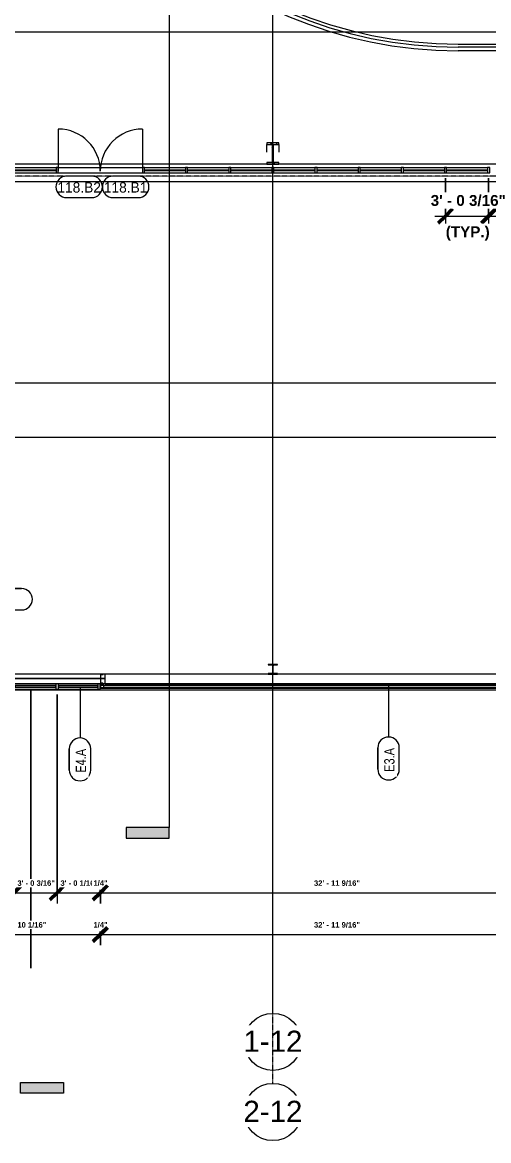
# Model space of a CAD drawing. Header units: inches. Extents: x 21592 to 24810, y -23179 to -20467.
# Drawn here: x 22876 to 23267, y -23179 to -22240 of the extents above; entities that cross this region are included whole.
import ezdxf

# ---------------------------------------------------------------- set-up
doc = ezdxf.new("R2010")
doc.units = ezdxf.units.IN
doc.header["$MEASUREMENT"] = 0
doc.linetypes.add('Grid Line 1_2_', pattern=[0.875, 0.5, -0.125, 0.125, -0.125])
for name, color, linetype, lineweight in [('A-ANNO-DIMS', 211, 'Continuous', 9), ('A-ANNO-DIMS-96', 211, 'Continuous', 9), ('A-DOOR', 31, 'Continuous', 20), ('A-DOOR-IDEN', 31, 'Continuous', 9), ('A-FLOR', 192, 'Continuous', 20), ('A-FLOR-HRAL', 11, 'Continuous', 20), ('A-FLOR-OTLN', 90, 'Continuous', 140), ('A-GLAZ-CURT', 52, 'Continuous', 20), ('A-GLAZ-CWMG', 51, 'Continuous', 20), ('A-SITE-SWLK', 140, 'Continuous', 140), ('A-WALL', 113, 'Continuous', 20), ('A-WALL-IDEN', 211, 'Continuous', 9), ('C-TOPO', 7, 'Continuous', 20), ('G-ANNO-SYMB', 111, 'Continuous', 9), ('L-SITE-WALL', 31, 'Continuous', 20), ('S-BEAM', 12, 'Continuous', 20), ('S-COLS', 52, 'Continuous', 20), ('S-GRID', 1, 'Continuous', 9), ('S-GRID-IDEN', 1, 'Continuous', 9)]:
    doc.layers.add(name, color=color, linetype=linetype, lineweight=lineweight)
doc.styles.add('Arial', font='arial.ttf', dxfattribs={"height": 17.703593})
doc.styles.add('Arial_B', font='arialbd.ttf', dxfattribs={"height": 9.132806})
doc.styles.add('Arial_B_1', font='arialbd.ttf', dxfattribs={"height": 4.566403})
doc.styles.add('Century Gothic', font='GOTHIC.TTF', dxfattribs={"height": 8.622671})
doc.styles.add('Century Gothic_1', font='GOTHIC.TTF', dxfattribs={"width": 0.8, "height": 8.622671})
doc.dimstyles.new('OD_Dimension_2_2', dxfattribs={"dimscale": 12, "dimtxt": 4.5, "dimasz": 1, "dimexe": 0.75, "dimexo": 0.5, "dimgap": 0.375, "dimtad": 1, "dimdec": 4, "dimrnd": 0.0625, "dimzin": 3, "dimdsep": 46, "dimlunit": 4, "dimtxsty": 'Arial_B_1', "dimblk1": 'OBLIQUE', "dimblk2": 'OBLIQUE', "dimsah": 1, "dimcen": 0.09, "dimdle": 0.75, "dimazin": 0, "dimtfac": 1, "dimtdec": 4, "dimtix": 1, "dimtmove": 0, "dimatfit": 3, "dimfxl": 1, "dimtvp": 1, "dimtfill": 1, "dimfrac": 2, "dimtolj": 1, "dimtzin": 0, "dimlwd": 13, "dimlwe": 13, "dimarcsym": 2})
doc.dimstyles.new('OD_Dimension_2_3', dxfattribs={"dimscale": 12, "dimtxt": 4.5, "dimasz": 1, "dimexe": 0.75, "dimexo": 0.5, "dimgap": 0.375, "dimtad": 1, "dimdec": 4, "dimrnd": 0.0625, "dimzin": 3, "dimdsep": 46, "dimlunit": 4, "dimtxsty": 'Arial_B_1', "dimblk1": 'OBLIQUE', "dimblk2": 'OBLIQUE', "dimsah": 1, "dimcen": 0.09, "dimdle": 0.75, "dimazin": 0, "dimtfac": 1, "dimtdec": 4, "dimtix": 1, "dimtmove": 0, "dimatfit": 3, "dimfxl": 1, "dimtvp": 1, "dimtfill": 1, "dimfrac": 2, "dimtolj": 1, "dimtzin": 0, "dimlwd": 13, "dimlwe": 13, "dimarcsym": 2})
doc.dimstyles.new('OD_Dimension_2_4', dxfattribs={"dimscale": 12, "dimtxt": 4.5, "dimasz": 1, "dimexe": 0.75, "dimexo": 0.5, "dimgap": 0.375, "dimtad": 1, "dimdec": 4, "dimrnd": 0.0625, "dimzin": 3, "dimdsep": 46, "dimlunit": 4, "dimtxsty": 'Arial_B_1', "dimblk1": 'OBLIQUE', "dimblk2": 'OBLIQUE', "dimsah": 1, "dimcen": 0.09, "dimdle": 0.75, "dimazin": 0, "dimtfac": 1, "dimtdec": 4, "dimtix": 1, "dimtmove": 0, "dimatfit": 3, "dimfxl": 1, "dimtvp": 1, "dimtfill": 1, "dimfrac": 2, "dimtolj": 1, "dimtzin": 0, "dimlwd": 13, "dimlwe": 13, "dimarcsym": 2})
doc.dimstyles.new('OD_Dimension_4', dxfattribs={"dimscale": 12, "dimtxt": 9, "dimasz": 1, "dimexe": 0.75, "dimexo": 0.5, "dimgap": 0.5, "dimtad": 1, "dimdec": 4, "dimrnd": 0.0625, "dimzin": 3, "dimdsep": 46, "dimlunit": 4, "dimtxsty": 'Arial_B', "dimblk1": 'OBLIQUE', "dimblk2": 'OBLIQUE', "dimsah": 1, "dimcen": 0.09, "dimdle": 0.75, "dimazin": 0, "dimtfac": 1, "dimtdec": 4, "dimtix": 1, "dimtmove": 0, "dimatfit": 3, "dimfxl": 1, "dimtvp": 1, "dimtfill": 1, "dimfrac": 2, "dimtolj": 1, "dimtzin": 0, "dimlwd": 13, "dimlwe": 13, "dimarcsym": 2})
pattern_1 = [(225, (23085.89, -22360.053), (9.503515, -9.503515), []), (225, (23085.89, -22374.453), (9.503515, -9.503515), [])]

# ---------------------------------------------------------------- blocks, each defined once
blk = doc.blocks.new('Struct_Xcel_Sports Complex_rvt-1-Enlarged First Floor Plan _West_')
at = {"layer": 'A-FLOR', "color": 43, "lineweight": 13}
for p, q in [((22941.27, -22790.8), (22810.7, -22790.8)), ((22945.27, -22790.8), (22941.57, -22790.8))]:
    blk.add_line(p, q, dxfattribs=at)
at = {"layer": 'L-SITE-WALL', "color": 43, "lineweight": 13}
for p, q in [((22810.7, -22790.8), (22941.27, -22790.8)), ((22941.57, -22790.8), (22945.27, -22790.8)), ((22941.27, -22798.8), (22941.04, -22798.8)), ((22943.96, -22798.8), (22941.33, -22798.8))]:
    blk.add_line(p, q, dxfattribs=at)
blk = doc.blocks.new('W-Wide Flange-Column - B2_E-1389165-Enlarged First Floor Plan _West_')
at = {"layer": 'S-COLS', "lineweight": 9}
h = blk.add_hatch(dxfattribs=at)
h.set_pattern_fill('FP_1', color=8, style=0, pattern_type=2)
h.set_pattern_definition([(225, (23085.89, -22783.178), (9.503515, -9.503515), []), (225, (23085.89, -22797.578), (9.503515, -9.503515), [])])
h.paths.add_polyline_path([(-4, 4.13), (-4, 3.69), (-0.84, 3.69), (-0.35, 3.49), (-0.14, 3), (-0.14, -3), (-0.35, -3.49), (-0.84, -3.69), (-4, -3.69), (-4, -4.12), (4, -4.12), (4, -3.69), (0.84, -3.69), (0.35, -3.49), (0.14, -3), (0.14, 3), (0.35, 3.49), (0.84, 3.69), (4, 3.69), (4, 4.13)], flags=0)
at = {"layer": 'S-COLS', "color": 7}
for p, q in [((4, 4.13), (-4, 4.13)), ((-4, 4.13), (-4, 3.69)), ((-4, 3.69), (-0.84, 3.69)), ((-0.14, 3), (-0.14, -3)), ((0.14, -3), (0.14, 3)), ((0.84, 3.69), (4, 3.69)), ((4, 3.69), (4, 4.13)), ((-0.84, -3.69), (-4, -3.69)), ((-4, -3.69), (-4, -4.12)), ((-4, -4.12), (4, -4.12)), ((4, -3.69), (0.84, -3.69)), ((4, -4.12), (4, -3.69))]:
    blk.add_line(p, q, dxfattribs=at)
for centre, start, end in [((-0.84, 3), 0, 90), ((0.84, 3), 90, 180), ((-0.84, -3), 270, 0), ((0.84, -3), 180, 270)]:
    blk.add_arc(centre, 0.691, start, end, dxfattribs=at)
blk = doc.blocks.new('Rectangular Mullion - Profile_Polycarbonate_Lower-1767611-Enlarged First Floor Plan _West_')
at = {"layer": 'A-GLAZ-CWMG', "color": 43, "lineweight": 13}
for p, q in [((22944.02, -22796.41), (23334.08, -22796.41)), ((23334.08, -22796.41), (23334.08, -22796.91)), ((22944.02, -22798.91), (23334.08, -22798.91)), ((23334.08, -22798.48), (23334.08, -22798.91))]:
    blk.add_line(p, q, dxfattribs=at)
at = {"layer": 'A-GLAZ-CWMG', "color": 10, "lineweight": 13}
for p, q in [((22944.02, -22798.48), (22944.02, -22796.91)), ((22944.02, -22796.91), (23334.08, -22796.91)), ((22944.02, -22798.48), (23334.08, -22798.48)), ((23334.08, -22796.91), (23334.08, -22798.48))]:
    blk.add_line(p, q, dxfattribs=at)
blk = doc.blocks.new('Rectangular Mullion - Profile_Polycarbonate_Upper and left-1184084-Enlarged First Floor Plan _West_')
at = {"layer": 'A-GLAZ-CWMG', "color": 7}
for p, q in [((-2.75, 1.29), (0, 1.29)), ((-2.75, 0.79), (-2.75, 1.29)), ((-2.5, 0.79), (-2.75, 0.79)), ((-0.06, 1.22), (-2.69, 1.22)), ((-2.69, 1.22), (-2.69, 0.85)), ((-2.69, 0.85), (-2.5, 0.85)), ((-2.5, 0.85), (-2.5, 0.79)), ((-0.06, -1.15), (-0.06, 1.22)), ((0, 1.29), (0, -1.21)), ((-2.75, -1.21), (-2.75, -0.79)), ((-2.75, -0.79), (-2.5, -0.79)), ((0, -1.21), (-2.75, -1.21)), ((-2.5, -0.85), (-2.69, -0.85)), ((-2.69, -0.85), (-2.69, -1.15)), ((-2.69, -1.15), (-0.06, -1.15)), ((-2.5, -0.79), (-2.5, -0.85))]:
    blk.add_line(p, q, dxfattribs=at)
blk = doc.blocks.new('Top Rail Type - Top Rail_Internal_-939601-Enlarged First Floor Plan _West_')
at = {"layer": 'A-FLOR-HRAL', "color": 43, "lineweight": 13}
for p, q in [((24222.81, -22261.26), (23241.39, -22261.26)), ((24222.81, -22264.3), (23241.39, -22264.3))]:
    blk.add_line(p, q, dxfattribs=at)
for radius in [365.52, 362.48]:
    blk.add_arc((23241.39, -21898.78), radius, 180, 270, dxfattribs=at)
blk = doc.blocks.new('columns and girder2 - one-V18-Enlarged First Floor Plan _West_')
at = {"layer": 'S-BEAM', "lineweight": 9}
h = blk.add_hatch(dxfattribs=at)
h.set_pattern_fill('FP_24', color=8, style=0, pattern_type=2)
h.set_pattern_definition(pattern_1)
h.paths.add_polyline_path([(-5, -0.5), (-5, -2), (5, -2), (5, -0.5)], flags=0)
h.paths.add_polyline_path([(-5, -17.03), (-5, -18.55), (5, -18.55), (5, -17.03)], flags=0)
h.paths.add_polyline_path([(5, -1204.89), (-5, -1204.89), (-5, -1206.4), (5, -1206.4)], flags=0)
h.paths.add_polyline_path([(5, -1224.25), (-5, -1224.25), (-5, -1225), (5, -1225)], flags=0)
h = blk.add_hatch(dxfattribs=at)
h.set_pattern_fill('FP_24', color=8, style=0, pattern_type=2)
h.set_pattern_definition(pattern_1)
h.paths.add_polyline_path([(0.62, -2), (-0.63, -2), (-0.63, -17.03), (0.62, -17.03)], flags=0)
h.paths.add_polyline_path([(-0.63, -1206.4), (-0.63, -1224.25), (0.62, -1224.25), (0.62, -1206.4)], flags=0)
at = {"layer": 'S-BEAM', "color": 7}
for p, q in [((5, -0.5), (-5, -0.5)), ((-5, -0.5), (-5, -2)), ((-5, -2), (5, -2)), ((0.62, -2), (-0.63, -2)), ((-0.63, -2), (-0.63, -17.03)), ((0.62, -17.03), (0.62, -2)), ((5, -2), (5, -0.5)), ((5, -17.03), (-5, -17.03)), ((-5, -17.03), (-5, -18.55)), ((-5, -18.55), (5, -18.55)), ((-0.63, -17.03), (0.62, -17.03)), ((5, -18.55), (5, -17.03))]:
    blk.add_line(p, q, dxfattribs=at)
at = {"layer": 'S-BEAM', "color": 43, "lineweight": 13}
for p, q in [((-5, -17.03), (-5, -10.69)), ((5, -10.69), (5, -17.03))]:
    blk.add_line(p, q, dxfattribs=at)
blk = doc.blocks.new('System Panel - INSULATED LOW-E GLAZING _SEE ELEVATIONS FOR U-FACTOR_ SHGC_ _ LT_-1142335-Enlarged First Floor Plan _West_')
at = {"layer": 'A-GLAZ-CURT', "color": 7}
for p, q in [((16.53125, -0.25), (-16.53125, -0.25)), ((-16.53125, -0.25), (-16.53125, -1.25)), ((-16.53125, -1.25), (16.53125, -1.25)), ((16.53125, -1.25), (16.53125, -0.25))]:
    blk.add_line(p, q, dxfattribs=at)
at = {"layer": 'A-GLAZ-CURT', "color": 10, "lineweight": 13}
for p, q in [((-16.53125, -1.25), (-16.53125, -0.25)), ((16.53125, -0.25), (-16.53125, -0.25)), ((-16.53125, -1.25), (16.53125, -1.25)), ((16.53125, -0.25), (16.53125, -1.25))]:
    blk.add_line(p, q, dxfattribs=at)
blk = doc.blocks.new('System Panel - INSULATED LOW-E GLAZING _SEE ELEVATIONS FOR U-FACTOR_ SHGC_ _ LT_-827433-Enlarged First Floor Plan _West_')
at = {"layer": 'A-GLAZ-CURT', "color": 7}
for p, q in [((17.09375, -0.25), (-17.09375, -0.25)), ((-17.09375, -0.25), (-17.09375, -1.25)), ((-17.09375, -1.25), (17.09375, -1.25)), ((17.09375, -1.25), (17.09375, -0.25))]:
    blk.add_line(p, q, dxfattribs=at)
at = {"layer": 'A-GLAZ-CURT', "color": 10, "lineweight": 13}
for p, q in [((-17.09375, -1.25), (-17.09375, -0.25)), ((17.09375, -0.25), (-17.09375, -0.25)), ((-17.09375, -1.25), (17.09375, -1.25)), ((17.09375, -0.25), (17.09375, -1.25))]:
    blk.add_line(p, q, dxfattribs=at)
blk = doc.blocks.new('Rectangular Mullion - Exterior 2_ x 4_5_-1135321-Enlarged First Floor Plan _West_')
at = {"layer": 'A-GLAZ-CWMG', "color": 43, "lineweight": 13}
for p, q in [((22278.7, -22795.43), (22311.77, -22795.43)), ((22278.7, -22799.93), (22311.77, -22799.93))]:
    blk.add_line(p, q, dxfattribs=at)
blk = doc.blocks.new('Rectangular Mullion - Exterior 2_ x 4_5_-1305167-Enlarged First Floor Plan _West_')
at = {"layer": 'A-GLAZ-CWMG', "color": 43, "lineweight": 13}
for p, q in [((22869.77, -22795.43), (22903.95, -22795.43)), ((22869.77, -22799.93), (22903.95, -22799.93))]:
    blk.add_line(p, q, dxfattribs=at)
blk = doc.blocks.new('Rectangular Mullion - Exterior 2_ x 4_5_-1142382-Enlarged First Floor Plan _West_')
at = {"layer": 'A-GLAZ-CWMG', "color": 7}
for p, q in [((0, 3), (-2, 3)), ((-2, 3), (-2, -1.5)), ((0, -1.5), (0, 3)), ((-2, -1.5), (0, -1.5))]:
    blk.add_line(p, q, dxfattribs=at)
blk = doc.blocks.new('Rectangular Mullion - Exterior 2_ x 4_5_-827464-Enlarged First Floor Plan _West_')
at = {"layer": 'A-GLAZ-CWMG', "color": 7}
for p, q in [((-1, 3), (1, 3)), ((-1, -1.5), (-1, 3)), ((1, 3), (1, -1.5)), ((1, -1.5), (-1, -1.5))]:
    blk.add_line(p, q, dxfattribs=at)
blk = doc.blocks.new('System Panel - Interior Glazing-V23-Enlarged First Floor Plan _West_')
at = {"layer": 'A-GLAZ-CURT', "color": 7}
for p, q in [((17.21875, -0.5625), (-17.21875, -0.5625)), ((-17.21875, -0.5625), (-17.21875, -0.9375)), ((-17.21875, -0.9375), (17.21875, -0.9375)), ((17.21875, -0.9375), (17.21875, -0.5625))]:
    blk.add_line(p, q, dxfattribs=at)
blk = doc.blocks.new('Door_Single_Storefront - one-1970956-Enlarged First Floor Plan _West_')
at = {"layer": 'A-DOOR', "color": 43, "lineweight": 13}
blk.add_line((-17.65625, -35.3125), (-17.65625, 0), dxfattribs=at)
blk.add_arc((-17.65625, 0), 35.3125, 270, 0, dxfattribs=at)
blk = doc.blocks.new('Door_Single_Storefront - one-1970957-Enlarged First Floor Plan _West_')
at = {"layer": 'A-DOOR', "color": 43, "lineweight": 13}
blk.add_line((-17.65625, 35.3125), (-17.65625, 0), dxfattribs=at)
blk.add_arc((-17.65625, 0), 35.3125, 360, 90, dxfattribs=at)
blk = doc.blocks.new('Rectangular Mullion - Interior 1_75_ x 4_5_-1179494-Enlarged First Floor Plan _West_')
at = {"layer": 'A-GLAZ-CWMG', "color": 43, "lineweight": 13}
for p, q in [((24244.77, -22362.3), (24279.2, -22362.3)), ((24244.77, -22366.8), (24279.2, -22366.8))]:
    blk.add_line(p, q, dxfattribs=at)
blk = doc.blocks.new('Rectangular Mullion - Interior 1_75_ x 4_5_-1220290-Enlarged First Floor Plan _West_')
at = {"layer": 'A-GLAZ-CWMG', "color": 7}
for p, q in [((-0.875, 3), (0.875, 3)), ((-0.875, -1.5), (-0.875, 3)), ((0.875, 3), (0.875, -1.5)), ((0.875, -1.5), (-0.875, -1.5))]:
    blk.add_line(p, q, dxfattribs=at)
blk = doc.blocks.new('Girt_C - 8_D-1665748-Enlarged First Floor Plan _West_')
at = {"layer": 'S-BEAM', "color": 43, "lineweight": 13}
for p, q in [((23081.89, -22787.3), (22945.27, -22787.3)), ((22945.27, -22787.49), (22945.27, -22787.3)), ((22945.27, -22795.12), (22945.27, -22787.49)), ((22945.27, -22795.3), (22945.27, -22795.12)), ((22945.27, -22795.3), (23375.52, -22795.3)), ((23371.39, -22787.3), (23089.89, -22787.3))]:
    blk.add_line(p, q, dxfattribs=at)
blk = doc.blocks.new('Rectangular Mullion - Interior 1_75_ x 4_5_-1970954-Enlarged First Floor Plan _West_')
at = {"layer": 'A-GLAZ-CWMG', "color": 43, "lineweight": 13}
for p, q in [((22905.83, -22362.3), (22941.14, -22362.3)), ((22905.83, -22366.8), (22941.14, -22366.8))]:
    blk.add_line(p, q, dxfattribs=at)
blk = doc.blocks.new('Rectangular Mullion - Interior 1_75_ x 4_5_-1970955-Enlarged First Floor Plan _West_')
at = {"layer": 'A-GLAZ-CWMG', "color": 43, "lineweight": 13}
for p, q in [((22941.14, -22362.3), (22976.45, -22362.3)), ((22941.14, -22366.8), (22976.45, -22366.8))]:
    blk.add_line(p, q, dxfattribs=at)
blk = doc.blocks.new('Grid - Grid Head - Circle-14747-Enlarged First Floor Plan _West_')
at = {"layer": 'S-GRID-IDEN'}
blk.add_circle((0, 0), 0.25, dxfattribs=at)
blk = doc.blocks.new('Section - 3_32_ x 3_8_-18514-Enlarged First Floor Plan _West_')
at = {"layer": 'G-ANNO-SYMB'}
blk.add_hatch(color=256, dxfattribs=at).paths.add_polyline_path([(0, 0.375), (0, 0), (-0.09375, 0), (-0.09375, 0.375)], flags=0)
for p, q in [((0, 0.375), (-0.09375, 0.375)), ((-0.09375, 0.375), (-0.09375, 0)), ((0, 0), (0, 0.375)), ((-0.09375, 0), (0, 0))]:
    blk.add_line(p, q, dxfattribs=at)
blk = doc.blocks.new('Door Tag - Door Tag-4658-Enlarged First Floor Plan _West_')
at = {"layer": 'A-DOOR-IDEN', "color": 153}
for p, q in [((0.109375, 0.09375), (-0.109375, 0.09375)), ((-0.109375, -0.09375), (0.109375, -0.09375))]:
    blk.add_line(p, q, dxfattribs=at)
for centre, start, end in [((-0.109375, 0), 90, 270), ((0.109375, 0), 270, 90)]:
    blk.add_arc(centre, 0.09375, start, end, dxfattribs=at)
blk = doc.blocks.new('Wall Tag - 1_4_-1369832-Enlarged First Floor Plan _West_')
at = {"layer": 'A-WALL-IDEN', "color": 153}
for p, q in [((-0.0822, 0.0968), (0.1053, 0.0968)), ((0.1053, 0.0968), (-0.0822, 0.0968)), ((-0.0822, -0.0907), (0.1053, -0.0907)), ((-0.0822, -0.0907), (0.1053, -0.0907))]:
    blk.add_line(p, q, dxfattribs=at)
for centre, start, end in [((-0.0822, 0.0031), 90, 270), ((-0.0822, 0.0031), 90, 270), ((0.1053, 0.0031), 270, 90), ((0.1053, 0.0031), 270, 90)]:
    blk.add_arc(centre, 0.0937, start, end, dxfattribs=at)
blk = doc.blocks.new('DIMBLOCK97-Enlarged First Floor Plan _West_')
at = {"layer": 'A-ANNO-DIMS-96', "lineweight": 13}
for p, q in [((22868.77, -22804.43), (22868.77, -22979.65)), ((22868.77, -22970.65), (22868.77, -22804.43)), ((22904.95, -22804.43), (22904.95, -22979.65)), ((22904.95, -22970.65), (22904.95, -22804.43)), ((22868.77, -22970.65), (22904.95, -22970.65))]:
    blk.add_line(p, q, dxfattribs=at)
at = {"layer": 'A-ANNO-DIMS-96', "lineweight": 50}
for p, q in [((22868.77, -22970.65), (22874.77, -22964.65)), ((22904.95, -22970.65), (22910.95, -22964.65)), ((22868.77, -22970.65), (22862.77, -22976.65)), ((22904.95, -22970.65), (22898.95, -22976.65))]:
    blk.add_line(p, q, dxfattribs=at)
at = {"layer": 'A-ANNO-DIMS-96', "color": 0, "lineweight": 13, "insert": (22871.61, -22960.29), "char_height": 4.5664, "width": 36.6, "attachment_point": 1, "line_spacing_factor": 0.938532, "style": 'Arial_B_1', "bg_fill": 3, "box_fill_scale": 1.25, "bg_fill_color": 0, "bg_fill_transparency": 0}
blk.add_mtext('3\' - 0 3/16"', dxfattribs=at)
blk = doc.blocks.new('_Oblique')
at = {"color": 0, "linetype": 'ByBlock', "lineweight": -2}
blk.add_line((-0.5, -0.5), (0.5, 0.5), dxfattribs=at)
blk = doc.blocks.new('DIMBLOCK98-Enlarged First Floor Plan _West_')
at = {"layer": 'A-ANNO-DIMS-96', "lineweight": 13}
for p, q in [((22904.95, -22804.43), (22904.95, -22979.65)), ((22904.95, -22970.65), (22904.95, -22804.43)), ((22904.95, -22970.65), (22941.02, -22970.65)), ((22941.02, -22968.16), (22941.02, -22979.65)), ((22941.02, -22970.65), (22941.02, -22968.16))]:
    blk.add_line(p, q, dxfattribs=at)
at = {"layer": 'A-ANNO-DIMS-96', "lineweight": 50}
for p, q in [((22904.95, -22970.65), (22910.95, -22964.65)), ((22941.02, -22970.65), (22947.02, -22964.65)), ((22904.95, -22970.65), (22898.95, -22976.65)), ((22941.02, -22970.65), (22935.02, -22976.65))]:
    blk.add_line(p, q, dxfattribs=at)
at = {"layer": 'A-ANNO-DIMS-96', "color": 0, "lineweight": 13, "insert": (22907.73, -22960.29), "char_height": 4.5664, "width": 36.6, "attachment_point": 1, "line_spacing_factor": 0.938532, "style": 'Arial_B_1', "bg_fill": 3, "box_fill_scale": 1.25, "bg_fill_color": 0, "bg_fill_transparency": 0}
blk.add_mtext('3\' - 0 1/16"', dxfattribs=at)
blk = doc.blocks.new('DIMBLOCK99-Enlarged First Floor Plan _West_')
at = {"layer": 'A-ANNO-DIMS-96', "lineweight": 50}
for p, q in [((22941.02, -22970.65), (22947.02, -22964.65)), ((22941.27, -22970.65), (22947.27, -22964.65)), ((22941.02, -22970.65), (22935.02, -22976.65)), ((22941.27, -22970.65), (22935.27, -22976.65))]:
    blk.add_line(p, q, dxfattribs=at)
at = {"layer": 'A-ANNO-DIMS-96', "lineweight": 13}
for p, q in [((22941.02, -22968.16), (22941.02, -22979.65)), ((22941.02, -22970.65), (22941.02, -22968.16)), ((22941.02, -22970.65), (22941.27, -22970.65)), ((22941.27, -22968.16), (22941.27, -22979.65)), ((22941.27, -22970.65), (22941.27, -22968.16))]:
    blk.add_line(p, q, dxfattribs=at)
at = {"layer": 'A-ANNO-DIMS-96', "color": 0, "lineweight": 13, "insert": (22935.39, -22960.29), "char_height": 4.566, "width": 13.8, "attachment_point": 1, "line_spacing_factor": 0.938532, "style": 'Arial_B_1', "bg_fill": 3, "box_fill_scale": 1.25, "bg_fill_color": 0, "bg_fill_transparency": 0}
blk.add_mtext('1/4"', dxfattribs=at)
blk = doc.blocks.new('DIMBLOCK100-Enlarged First Floor Plan _West_')
at = {"layer": 'A-ANNO-DIMS-96', "lineweight": 50}
for p, q in [((22941.27, -22970.65), (22947.27, -22964.65)), ((23336.83, -22970.65), (23342.83, -22964.65)), ((22941.27, -22970.65), (22935.27, -22976.65)), ((23336.83, -22970.65), (23330.83, -22976.65))]:
    blk.add_line(p, q, dxfattribs=at)
at = {"layer": 'A-ANNO-DIMS-96', "lineweight": 13}
for p, q in [((22941.27, -22968.16), (22941.27, -22979.65)), ((22941.27, -22970.65), (22941.27, -22968.16)), ((22941.27, -22970.65), (23336.83, -22970.65)), ((23336.83, -22968.16), (23336.83, -22979.65)), ((23336.83, -22970.65), (23336.83, -22968.16))]:
    blk.add_line(p, q, dxfattribs=at)
at = {"layer": 'A-ANNO-DIMS-96', "color": 0, "lineweight": 13, "insert": (23120.37, -22960.29), "char_height": 4.5664, "width": 44.8286, "attachment_point": 1, "line_spacing_factor": 0.938532, "style": 'Arial_B_1', "bg_fill": 3, "box_fill_scale": 1.25, "bg_fill_color": 0, "bg_fill_transparency": 0}
blk.add_mtext('32\' - 11 9/16"', dxfattribs=at)
blk = doc.blocks.new('DIMBLOCK225-Enlarged First Floor Plan _West_')
at = {"layer": 'A-ANNO-DIMS-96', "lineweight": 50}
for p, q in [((22810.95, -23005.69), (22816.95, -22999.69)), ((22941.02, -23005.69), (22947.02, -22999.69)), ((22810.95, -23005.69), (22804.95, -23011.69)), ((22941.02, -23005.69), (22935.02, -23011.69))]:
    blk.add_line(p, q, dxfattribs=at)
at = {"layer": 'A-ANNO-DIMS-96', "lineweight": 13}
for p, q in [((22810.95, -23003.2), (22810.95, -23014.69)), ((22810.95, -23005.69), (22810.95, -23003.2)), ((22810.95, -23005.69), (22941.02, -23005.69)), ((22941.02, -23003.2), (22941.02, -23014.69)), ((22941.02, -23005.69), (22941.02, -23003.2))]:
    blk.add_line(p, q, dxfattribs=at)
at = {"layer": 'A-ANNO-DIMS-96', "color": 0, "lineweight": 13, "insert": (22857.31, -22995.33), "char_height": 4.5664, "width": 44.8286, "attachment_point": 1, "line_spacing_factor": 0.938532, "style": 'Arial_B_1', "bg_fill": 3, "box_fill_scale": 1.25, "bg_fill_color": 0, "bg_fill_transparency": 0}
blk.add_mtext('10\' - 10 1/16"', dxfattribs=at)
blk = doc.blocks.new('DIMBLOCK226-Enlarged First Floor Plan _West_')
at = {"layer": 'A-ANNO-DIMS-96', "lineweight": 50}
for p, q in [((22941.02, -23005.69), (22947.02, -22999.69)), ((22941.27, -23005.69), (22947.27, -22999.69)), ((22941.02, -23005.69), (22935.02, -23011.69)), ((22941.27, -23005.69), (22935.27, -23011.69))]:
    blk.add_line(p, q, dxfattribs=at)
at = {"layer": 'A-ANNO-DIMS-96', "lineweight": 13}
for p, q in [((22941.02, -23003.2), (22941.02, -23014.69)), ((22941.02, -23005.69), (22941.02, -23003.2)), ((22941.02, -23005.69), (22941.27, -23005.69)), ((22941.27, -23003.2), (22941.27, -23014.69)), ((22941.27, -23005.69), (22941.27, -23003.2))]:
    blk.add_line(p, q, dxfattribs=at)
at = {"layer": 'A-ANNO-DIMS-96', "color": 0, "lineweight": 13, "insert": (22935.39, -22995.33), "char_height": 4.566, "width": 13.8, "attachment_point": 1, "line_spacing_factor": 0.938532, "style": 'Arial_B_1', "bg_fill": 3, "box_fill_scale": 1.25, "bg_fill_color": 0, "bg_fill_transparency": 0}
blk.add_mtext('1/4"', dxfattribs=at)
blk = doc.blocks.new('DIMBLOCK227-Enlarged First Floor Plan _West_')
at = {"layer": 'A-ANNO-DIMS-96', "lineweight": 50}
for p, q in [((22941.27, -23005.69), (22947.27, -22999.69)), ((23336.83, -23005.69), (23342.83, -22999.69)), ((22941.27, -23005.69), (22935.27, -23011.69)), ((23336.83, -23005.69), (23330.83, -23011.69))]:
    blk.add_line(p, q, dxfattribs=at)
at = {"layer": 'A-ANNO-DIMS-96', "lineweight": 13}
for p, q in [((22941.27, -23003.2), (22941.27, -23014.69)), ((22941.27, -23005.69), (22941.27, -23003.2)), ((22941.27, -23005.69), (23336.83, -23005.69)), ((23336.83, -23003.2), (23336.83, -23014.69)), ((23336.83, -23005.69), (23336.83, -23003.2))]:
    blk.add_line(p, q, dxfattribs=at)
at = {"layer": 'A-ANNO-DIMS-96', "color": 0, "lineweight": 13, "insert": (23120.37, -22995.33), "char_height": 4.5664, "width": 44.8286, "attachment_point": 1, "line_spacing_factor": 0.938532, "style": 'Arial_B_1', "bg_fill": 3, "box_fill_scale": 1.25, "bg_fill_color": 0, "bg_fill_transparency": 0}
blk.add_mtext('32\' - 11 9/16"', dxfattribs=at)
blk = doc.blocks.new('DIMBLOCK308-Enlarged First Floor Plan _West_')
at = {"layer": 'A-ANNO-DIMS-96', "lineweight": 13}
for p, q in [((23230.64, -22371.3), (23230.64, -22412.02)), ((23230.64, -22403.02), (23230.64, -22371.3)), ((23266.83, -22371.3), (23266.83, -22412.02)), ((23266.83, -22403.02), (23266.83, -22371.3)), ((23221.64, -22403.02), (23275.83, -22403.02))]:
    blk.add_line(p, q, dxfattribs=at)
at = {"layer": 'A-ANNO-DIMS-96', "lineweight": 50}
for p, q in [((23230.64, -22403.02), (23236.64, -22397.02)), ((23266.83, -22403.02), (23272.83, -22397.02)), ((23230.64, -22403.02), (23224.64, -22409.02)), ((23266.83, -22403.02), (23260.83, -22409.02))]:
    blk.add_line(p, q, dxfattribs=at)
at = {"layer": 'A-ANNO-DIMS-96', "color": 0, "lineweight": 13, "attachment_point": 1, "line_spacing_factor": 0.938532, "style": 'Arial_B', "bg_fill": 3, "box_fill_scale": 1.25, "bg_fill_color": 0, "bg_fill_transparency": 0}
for s, insert, char_height, width in [('3\' - 0 3/16"', (23218.23, -22385.31), 9.1328, 73.2), ('(TYP.)', (23230.88, -22411.6), 9.133, 42.8571)]:
    blk.add_mtext(s, dxfattribs=dict(at, insert=insert, char_height=char_height, width=width))

msp = doc.modelspace()

# ---------------------------------------------------------------- hatches: boundary and pattern name
at = {"layer": 'S-COLS', "lineweight": 9}
h = msp.add_hatch(dxfattribs=at)
h.set_pattern_fill('FP_6', color=8, style=0, pattern_type=2)
h.set_pattern_definition([(45, (0, 0), (-9.503515, 9.503515), []), (45, (0, 14.4), (-9.503515, 9.503515), [])])
h.paths.add_polyline_path([(22943.60523, -22795.30281), (22943.491, -22795.02704), (22943.21523, -22794.91281), (22941.56823, -22794.65195), (22941.56823, -22787.95367), (22943.21523, -22787.69281), (22943.491, -22787.57858), (22943.60523, -22787.30281), (22941.26523, -22787.30281), (22941.26523, -22795.30281)], flags=0)

# ---------------------------------------------------------------- linework, layer by layer
at = {"layer": 'A-FLOR', "color": 43, "lineweight": 13}
msp.add_line((23241.38923, -22258.77996), (24223.42117, -22258.77996), dxfattribs=at)
msp.add_arc((23241.38923, -21898.77996), 360, 180, 270, dxfattribs=at)
at = {"layer": 'A-FLOR-OTLN', "color": 43, "lineweight": 13}
msp.add_arc((23241.38923, -21898.77996), 360, 180, 270, dxfattribs=at)
at = {"layer": 'A-SITE-SWLK', "color": 43, "lineweight": 13}
msp.add_line((22883.01523, -23033.94747), (22883.01523, -22799.92781), dxfattribs=at)
at = {"layer": 'A-WALL', "color": 7}
for p, q in [((23336.76523, -22796.90554), (22941.32773, -22796.90554)), ((22941.32773, -22796.90554), (22941.32773, -22798.48034)), ((22941.32773, -22798.48034), (23336.76523, -22798.48034))]:
    msp.add_line(p, q, dxfattribs=at)
at = {"layer": 'A-WALL-IDEN', "color": 153}
for p, q in [((22924.15777, -22798.42781), (22924.15777, -22840.82313)), ((23182.88785, -22797.69294), (23182.88785, -22840.08826))]:
    msp.add_line(p, q, dxfattribs=at)
at = {"layer": 'C-TOPO', "color": 43, "lineweight": 13}
for p, q in [((22883.01563, -22799.92781), (22883.01563, -23033.94747)), ((22883.01563, -23033.94747), (22883.01563, -22799.92781))]:
    msp.add_line(p, q, dxfattribs=at)
at = {"layer": 'G-ANNO-SYMB'}
for p, q in [((22998.96338, -21010.08493), (22998.96338, -22915.84748)), ((24577.98286, -22248.83309), (22003.89418, -22248.83309)), ((24581.52474, -22374.35697), (21776.42336, -22374.35697)), ((24577.89246, -22588.63029), (21856.39913, -22588.63029))]:
    msp.add_line(p, q, dxfattribs=at)
at = {"layer": 'L-SITE-WALL', "color": 43, "lineweight": 13}
for p, q in [((24312.22821, -22800.80281), (22652.40428, -22800.80281)), ((22941.04373, -22798.80281), (22941.26786, -22798.80281)), ((22941.32773, -22798.80281), (22943.95966, -22798.80281))]:
    msp.add_line(p, q, dxfattribs=at)
at = {"layer": 'S-COLS', "color": 7}
for p, q in [((22943.60523, -22787.30281), (22941.26523, -22787.30281)), ((22941.26523, -22787.30281), (22941.26523, -22795.30281)), ((22941.26523, -22795.30281), (22943.60523, -22795.30281)), ((22941.56823, -22787.95367), (22943.21523, -22787.69281)), ((22941.56823, -22794.65195), (22941.56823, -22787.95367)), ((22943.21523, -22794.91281), (22941.56823, -22794.65195))]:
    msp.add_line(p, q, dxfattribs=at)
for centre, start, end in [((22943.21523, -22787.30281), 270, 0), ((22943.21523, -22795.30281), 0, 90)]:
    msp.add_arc(centre, 0.39, start, end, dxfattribs=at)
at = {"layer": 'S-GRID', "linetype": 'Grid Line 1_2_'}
for p, q in [((23085.89023, -23071.83025), (23085.89023, -20713.12653)), ((24588.97484, -22359.55281), (22653.5125, -22359.55281)), ((24742.78907, -22359.55281), (22737.5125, -22359.55281)), ((24694.78907, -22369.55281), (22737.5125, -22369.55281)), ((24479.10753, -22543.05281), (21657.56096, -22543.05281)), ((24588.97484, -22543.05281), (21790.20666, -22543.05281)), ((24479.10753, -22787.30281), (21657.56096, -22787.30281)), ((24431.10753, -22795.30281), (21705.56096, -22795.30281)), ((24588.97484, -22787.30281), (21790.20666, -22787.30281)), ((24540.97484, -22795.30281), (21852.86259, -22795.30281))]:
    msp.add_line(p, q, dxfattribs=at)

# ---------------------------------------------------------------- block references
at = {"layer": 'A-DOOR', "color": 43, "lineweight": 13}
msp.add_blockref('Door_Single_Storefront - one-1970957-Enlarged First Floor Plan _West_', (22923.48398, -22365.30281), dxfattribs=at)
at = {"layer": 'A-DOOR', "color": 43, "lineweight": 13, "rotation": 180}
msp.add_blockref('Door_Single_Storefront - one-1970956-Enlarged First Floor Plan _West_', (22958.79648, -22365.30281), dxfattribs=at)
at = {"layer": 'A-DOOR-IDEN', "color": 153, "xscale": 95.99999999999994, "yscale": 95.99999999999994, "zscale": 95.99999999999994}
for p in [(22923.4649, -22378.4872), (22962.4349, -22378.4872)]:
    msp.add_blockref('Door Tag - Door Tag-4658-Enlarged First Floor Plan _West_', p, dxfattribs=at)
at = {"layer": 'A-FLOR-HRAL', "color": 43, "lineweight": 13}
msp.add_blockref('Top Rail Type - Top Rail_Internal_-939601-Enlarged First Floor Plan _West_', (0, 0), dxfattribs=at)
at = {"layer": 'A-GLAZ-CURT', "color": 43, "lineweight": 13, "rotation": 180}
for p in [(22886.85898, -22365.30281), (22995.42148, -22365.30281), (23031.60898, -22365.30281), (23067.79648, -22365.30281), (23103.98398, -22365.30281), (23140.17148, -22365.30281), (23176.35898, -22365.30281), (23212.54648, -22365.30281), (23248.73398, -22365.30281)]:
    msp.add_blockref('System Panel - Interior Glazing-V23-Enlarged First Floor Plan _West_', p, dxfattribs=at)
at = {"layer": 'A-GLAZ-CURT', "color": 10, "lineweight": 13, "rotation": 180}
for name, p in [('System Panel - INSULATED LOW-E GLAZING _SEE ELEVATIONS FOR U-FACTOR_ SHGC_ _ LT_-827433-Enlarged First Floor Plan _West_', (22886.85898, -22798.42781)), ('System Panel - INSULATED LOW-E GLAZING _SEE ELEVATIONS FOR U-FACTOR_ SHGC_ _ LT_-1142335-Enlarged First Floor Plan _West_', (22922.48398, -22798.42781))]:
    msp.add_blockref(name, p, dxfattribs=at)
at = {"layer": 'A-GLAZ-CWMG', "color": 43, "lineweight": 13}
for name, p in [('Rectangular Mullion - Interior 1_75_ x 4_5_-1179494-Enlarged First Floor Plan _West_', (-1375.125, 0)), ('Rectangular Mullion - Interior 1_75_ x 4_5_-1970954-Enlarged First Floor Plan _West_', (0, 0)), ('Rectangular Mullion - Interior 1_75_ x 4_5_-1970955-Enlarged First Floor Plan _West_', (0, 0)), ('Rectangular Mullion - Interior 1_75_ x 4_5_-1179494-Enlarged First Floor Plan _West_', (-1266.5625, 0)), ('Rectangular Mullion - Interior 1_75_ x 4_5_-1179494-Enlarged First Floor Plan _West_', (-1230.375, 0)), ('Rectangular Mullion - Interior 1_75_ x 4_5_-1179494-Enlarged First Floor Plan _West_', (-1194.1875, 0)), ('Rectangular Mullion - Interior 1_75_ x 4_5_-1179494-Enlarged First Floor Plan _West_', (-1158, 0)), ('Rectangular Mullion - Interior 1_75_ x 4_5_-1179494-Enlarged First Floor Plan _West_', (-1121.8125, 0)), ('Rectangular Mullion - Interior 1_75_ x 4_5_-1179494-Enlarged First Floor Plan _West_', (-1085.625, 0)), ('Rectangular Mullion - Interior 1_75_ x 4_5_-1179494-Enlarged First Floor Plan _West_', (-1049.4375, 0)), ('Rectangular Mullion - Interior 1_75_ x 4_5_-1179494-Enlarged First Floor Plan _West_', (-1013.25, 0)), ('Rectangular Mullion - Exterior 2_ x 4_5_-1305167-Enlarged First Floor Plan _West_', (0, 0)), ('Rectangular Mullion - Exterior 2_ x 4_5_-1135321-Enlarged First Floor Plan _West_', (627.25, 0)), ('Rectangular Mullion - Exterior 2_ x 4_5_-1142382-Enlarged First Floor Plan _West_', (22941.01523, -22798.42781)), ('Rectangular Mullion - Profile_Polycarbonate_Lower-1767611-Enlarged First Floor Plan _West_', (0, 0))]:
    msp.add_blockref(name, p, dxfattribs=at)
at = {"layer": 'A-GLAZ-CWMG', "color": 43, "lineweight": 13, "extrusion": (0, 0, -1)}
for name, p in [('Rectangular Mullion - Interior 1_75_ x 4_5_-1220290-Enlarged First Floor Plan _West_', (-22904.95273, -22365.30281)), ('Rectangular Mullion - Interior 1_75_ x 4_5_-1220290-Enlarged First Floor Plan _West_', (-22977.32773, -22365.30281)), ('Rectangular Mullion - Interior 1_75_ x 4_5_-1220290-Enlarged First Floor Plan _West_', (-23013.51523, -22365.30281)), ('Rectangular Mullion - Interior 1_75_ x 4_5_-1220290-Enlarged First Floor Plan _West_', (-23049.70273, -22365.30281)), ('Rectangular Mullion - Interior 1_75_ x 4_5_-1220290-Enlarged First Floor Plan _West_', (-23085.89023, -22365.30281)), ('Rectangular Mullion - Interior 1_75_ x 4_5_-1220290-Enlarged First Floor Plan _West_', (-23122.07773, -22365.30281)), ('Rectangular Mullion - Interior 1_75_ x 4_5_-1220290-Enlarged First Floor Plan _West_', (-23158.26523, -22365.30281)), ('Rectangular Mullion - Interior 1_75_ x 4_5_-1220290-Enlarged First Floor Plan _West_', (-23194.45273, -22365.30281)), ('Rectangular Mullion - Interior 1_75_ x 4_5_-1220290-Enlarged First Floor Plan _West_', (-23230.64023, -22365.30281)), ('Rectangular Mullion - Interior 1_75_ x 4_5_-1220290-Enlarged First Floor Plan _West_', (-23266.82773, -22365.30281)), ('Rectangular Mullion - Exterior 2_ x 4_5_-827464-Enlarged First Floor Plan _West_', (-22904.95273, -22798.42781)), ('Rectangular Mullion - Profile_Polycarbonate_Upper and left-1184084-Enlarged First Floor Plan _West_', (-22941.26523, -22797.69294))]:
    msp.add_blockref(name, p, dxfattribs=at)
at = {"layer": 'A-WALL-IDEN', "color": 153, "xscale": 95.99999999999994, "yscale": 95.99999999999994, "zscale": 95.99999999999994}
msp.add_blockref('Wall Tag - 1_4_-1369832-Enlarged First Floor Plan _West_', (22865.07773, -22724.73116), dxfattribs=at)
at = {"layer": 'A-WALL-IDEN', "color": 153, "xscale": 95.99999999999994, "yscale": 95.99999999999994, "zscale": 95.99999999999994, "rotation": 89.99999999999991}
for p in [(22924.45148, -22859.92781), (23183.18156, -22859.19294)]:
    msp.add_blockref('Wall Tag - 1_4_-1369832-Enlarged First Floor Plan _West_', p, dxfattribs=at)
at = {"layer": 'G-ANNO-SYMB', "xscale": 95.99999999999994, "yscale": 95.99999999999994, "zscale": 95.99999999999994, "rotation": 89.99999999999947}
msp.add_blockref('Section - 3_32_ x 3_8_-18514-Enlarged First Floor Plan _West_', (22998.96338, -22915.84748), dxfattribs=at)
at = {"layer": 'G-ANNO-SYMB', "extrusion": (0, 0, -1), "xscale": 95.99999999999994, "yscale": 95.99999999999994, "zscale": 95.99999999999994, "rotation": 90.00000000000053}
msp.add_blockref('Section - 3_32_ x 3_8_-18514-Enlarged First Floor Plan _West_', (-22874.1556, -23129.8711), dxfattribs=at)
at = {"layer": 'S-BEAM', "color": 43, "lineweight": 13, "rotation": 180}
msp.add_blockref('columns and girder2 - one-V18-Enlarged First Floor Plan _West_', (23085.89023, -22360.05281), dxfattribs=at)
at = {"layer": 'S-BEAM', "color": 43, "lineweight": 13}
msp.add_blockref('Girt_C - 8_D-1665748-Enlarged First Floor Plan _West_', (0, 0), dxfattribs=at)
at = {"layer": 'S-COLS', "color": 43, "lineweight": 13, "rotation": 180}
msp.add_blockref('W-Wide Flange-Column - B2_E-1389165-Enlarged First Floor Plan _West_', (23085.89023, -22783.17781), dxfattribs=at)
at = {"layer": 'S-GRID-IDEN', "xscale": 95.99999999999994, "yscale": 95.99999999999994, "zscale": 95.99999999999994}
for p in [(23085.89023, -23095.83025), (23085.89023, -23154.6211)]:
    msp.add_blockref('Grid - Grid Head - Circle-14747-Enlarged First Floor Plan _West_', p, dxfattribs=at)

# ---------------------------------------------------------------- texts
at = {"layer": 'A-DOOR-IDEN', "char_height": 8.622671, "width": 43.524, "attachment_point": 2, "line_spacing_factor": 0.984117, "style": 'Century Gothic'}
for s, insert in [('118.B2', (22923.42358, -22374.65589)), ('118.B1', (22962.39358, -22374.65589))]:
    msp.add_mtext(s, dxfattribs=dict(at, insert=insert))

# ---------------------------------------------------------------- next in the draw order: texts
at = {"layer": 'A-WALL-IDEN', "char_height": 8.622671, "width": 23.76, "attachment_point": 2, "rotation": 90, "line_spacing_factor": 0.984117, "style": 'Century Gothic_1', "bg_fill": 3, "box_fill_scale": 1.25, "bg_fill_color": 0, "bg_fill_transparency": 0}
for s, insert in [('E4.A', (22920.51714, -22859.95667)), ('E3.A', (23179.24723, -22859.2218))]:
    msp.add_mtext(s, dxfattribs=dict(at, insert=insert))
at = {"layer": 'S-GRID-IDEN', "char_height": 17.703593, "width": 58.968, "attachment_point": 2, "line_spacing_factor": 0.938532, "style": 'Arial', "bg_fill": 3, "box_fill_scale": 1.25, "bg_fill_color": 0, "bg_fill_transparency": 0}
for s, insert in [('1-12', (23085.88561, -23086.39338)), ('2-12', (23085.88561, -23145.18424))]:
    msp.add_mtext(s, dxfattribs=dict(at, insert=insert))

# ---------------------------------------------------------------- next in the draw order: dimensions: what is measured, and where the dimension line sits
at = {"layer": 'A-ANNO-DIMS', "lineweight": 13}
dim = msp.add_linear_dim(base=(23266.82773, -22403.0178), p1=(23230.64023, -22365.30281), p2=(23266.82773, -22365.30281), text='<>\\X(TYP.)', dimstyle='OD_Dimension_4', override={"dimpost": '<>', "dimfxl": 36.1875}, dxfattribs=at)
dim.commit()
dim.dimension.update_dxf_attribs({"geometry": 'DIMBLOCK308-Enlarged First Floor Plan _West_', "text_midpoint": (23248.73398, -22403.0178)})
for base, p1, p2, dimstyle, override, picture, middle in [((22904.95273, -22970.64582), (22868.76523, -22798.42781), (22904.95273, -22798.42781), 'OD_Dimension_2_2', {"dimpost": '<>', "dimfxl": 36.1875}, 'DIMBLOCK97-Enlarged First Floor Plan _West_', (22886.85898, -22963.78474)), ((22941.01523, -23005.68557), (22810.95273, -22997.20029), (22941.01523, -22997.20029), 'OD_Dimension_2_4', {"dimpost": '<>', "dimfxl": 130.0625}, 'DIMBLOCK225-Enlarged First Floor Plan _West_', (22875.98398, -22998.8245))]:
    dim = msp.add_linear_dim(base=base, p1=p1, p2=p2, dimstyle=dimstyle, override=override, dxfattribs=at)
    dim.commit()
    dim.dimension.update_dxf_attribs({"geometry": picture, "text_midpoint": middle})

# ---------------------------------------------------------------- next in the draw order: linework, layer by layer
at = {"layer": 'S-GRID', "linetype": 'Grid Line 1_2_'}
msp.add_line((23085.89023, -23130.6211), (23085.89023, -20902.42781), dxfattribs=at)

# ---------------------------------------------------------------- next in the draw order: dimensions: what is measured, and where the dimension line sits
at = {"layer": 'A-ANNO-DIMS', "lineweight": 13}
for base, p1, p2, dimstyle, override, picture, middle in [((22941.01523, -22970.64582), (22904.95273, -22798.42781), (22941.01523, -22962.16053), 'OD_Dimension_2_3', {"dimpost": '<>', "dimfxl": 167.657116}, 'DIMBLOCK98-Enlarged First Floor Plan _West_', (22922.98398, -22963.78474)), ((22941.26523, -23005.68557), (22941.01523, -22997.20029), (22941.26523, -22997.20029), 'OD_Dimension_2_4', {"dimpost": '<>', "dimfxl": 0.25}, 'DIMBLOCK226-Enlarged First Floor Plan _West_', (22941.14023, -22998.8245))]:
    dim = msp.add_linear_dim(base=base, p1=p1, p2=p2, dimstyle=dimstyle, override=override, dxfattribs=at)
    dim.commit()
    dim.dimension.update_dxf_attribs({"geometry": picture, "text_midpoint": middle})

# ---------------------------------------------------------------- next in the draw order: block references
at = {"lineweight": 5}
msp.add_blockref('Struct_Xcel_Sports Complex_rvt-1-Enlarged First Floor Plan _West_', (0, 0), dxfattribs=at)

# ---------------------------------------------------------------- next in the draw order: dimensions: what is measured, and where the dimension line sits
at = {"layer": 'A-ANNO-DIMS', "lineweight": 13}
for base, p1, p2, override, picture, middle in [((22941.26523, -22970.64582), (22941.01523, -22962.16053), (22941.26523, -22962.16053), {"dimpost": '<>', "dimfxl": 0.25}, 'DIMBLOCK99-Enlarged First Floor Plan _West_', (22941.14023, -22963.78474)), ((23336.82773, -23005.68557), (22941.26523, -22997.20029), (23336.82773, -22997.20029), {"dimpost": '<>', "dimfxl": 395.5625}, 'DIMBLOCK227-Enlarged First Floor Plan _West_', (23139.04648, -22998.82294))]:
    dim = msp.add_linear_dim(base=base, p1=p1, p2=p2, dimstyle='OD_Dimension_2_4', override=override, dxfattribs=at)
    dim.commit()
    dim.dimension.update_dxf_attribs({"geometry": picture, "text_midpoint": middle})

# ---------------------------------------------------------------- next in the draw order: dimensions: what is measured, and where the dimension line sits
dim = msp.add_linear_dim(base=(23336.82773, -22970.64582), p1=(22941.26523, -22962.16053), p2=(23336.82773, -22962.16053), dimstyle='OD_Dimension_2_4', override={"dimpost": '<>', "dimfxl": 395.5625}, dxfattribs=at)
dim.commit()
dim.dimension.update_dxf_attribs({"geometry": 'DIMBLOCK100-Enlarged First Floor Plan _West_', "text_midpoint": (23139.04648, -22963.78318)})

doc.saveas('drawing.dxf')
